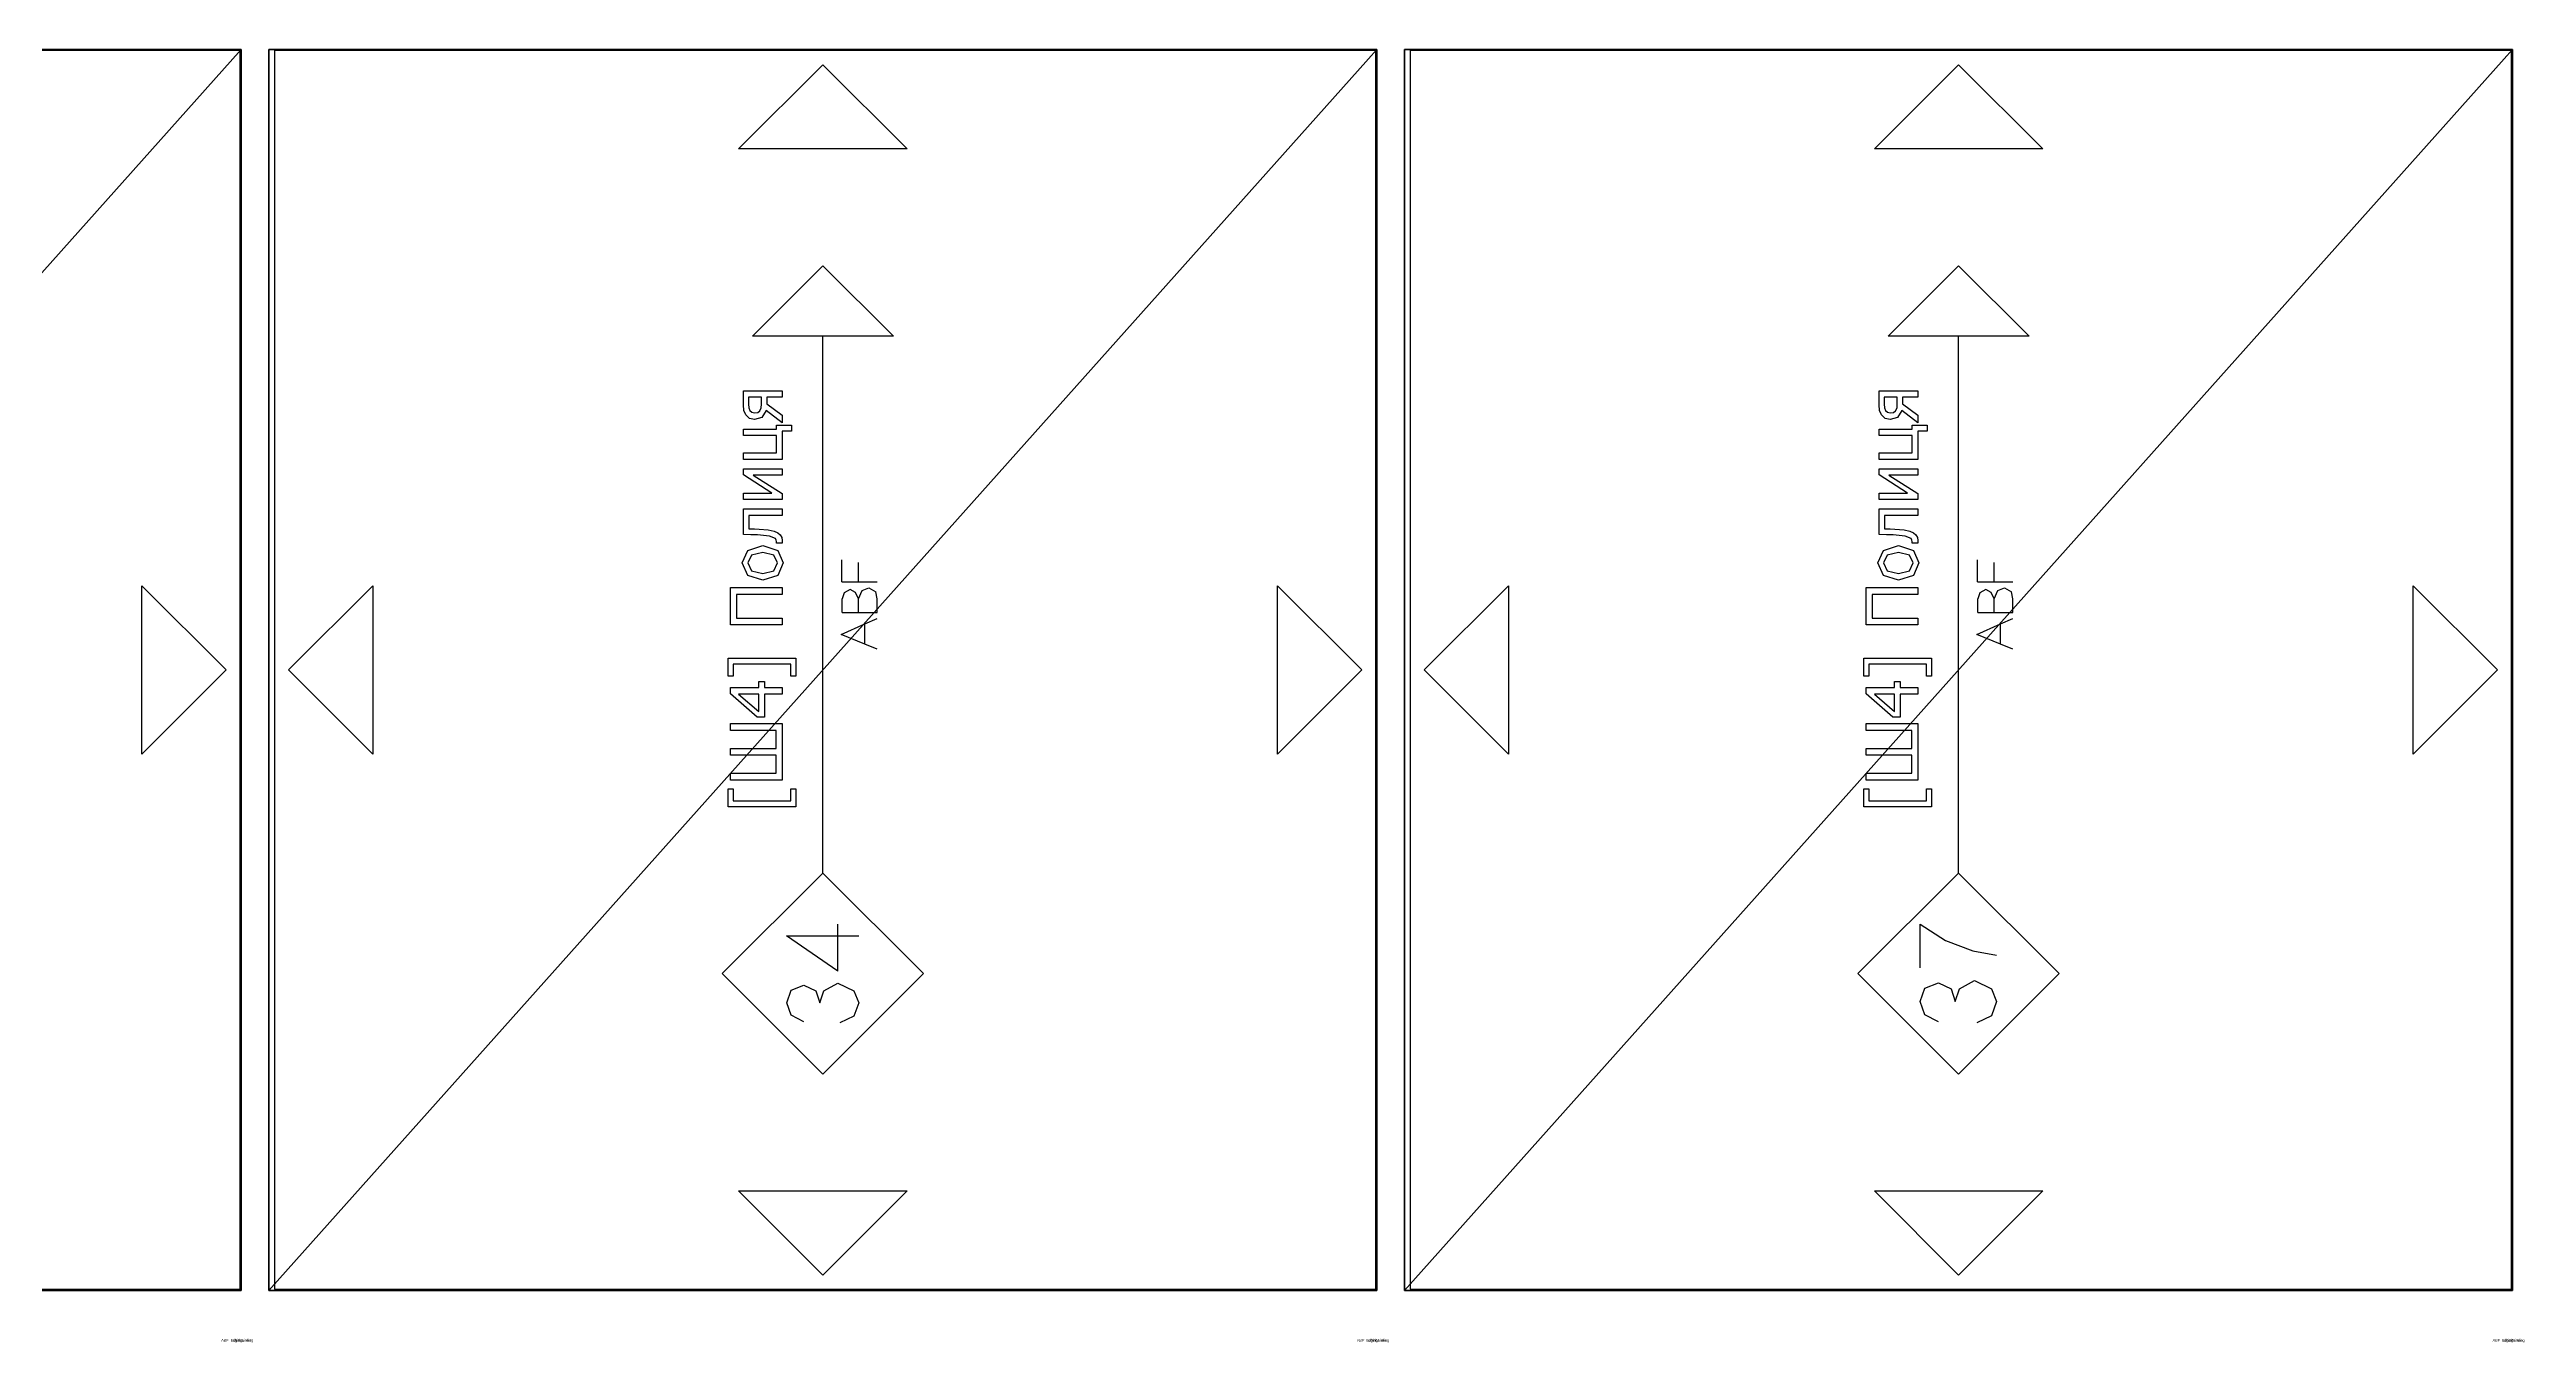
# Model space of a CAD drawing. Header units: millimetres. Extents: x -70178 to 17, y -3145 to 2055.
# Drawn here: x -13433 to -12539, y -19 to 448 of the extents above; entities that cross this region are included whole.
import ezdxf

# ---------------------------------------------------------------- set-up
doc = ezdxf.new("R2010")
doc.units = ezdxf.units.MM
doc.header["$LTSCALE"] = 25.4
doc.layers.get('0').update_dxf_attribs({"true_color": 0xffffff})
for name, color, linetype, true_color in [('ABF_cuttingLines', 34, 'Continuous', 0xaa4400), ('ABF_edgeBanding', 32, 'Continuous', 0xcc6600), ('ABF_Label', 253, 'Continuous', 0x9999cc)]:
    doc.layers.add(name, color=color, linetype=linetype, true_color=true_color)

# ---------------------------------------------------------------- blocks, each defined once
blk = doc.blocks.new('Group1237#1')
at = {"layer": 'ABF_Label', "color": 0}
for p, q in [((-34.56, 6.86), (-34.56, 23.92)), ((-34.56, 23.92), (-30.01, 23.92)), ((-30.01, 22.67), (-33.03, 22.67)), ((-33.03, 22.67), (-33.03, 8.11)), ((-30.01, 23.92), (-30.01, 22.67)), ((-27.83, 10.29), (-27.83, 23.33)), ((-27.83, 23.33), (-26.09, 23.33)), ((-26.09, 23.33), (-26.09, 11.8)), ((-21.55, 11.8), (-21.55, 23.33)), ((-21.55, 23.33), (-19.82, 23.33)), ((-19.82, 23.33), (-19.82, 11.8)), ((-15.28, 11.8), (-15.28, 23.33)), ((-15.28, 23.33), (-13.55, 23.33)), ((-13.55, 23.33), (-13.55, 10.29)), ((-11.88, 16.62), (-6.04, 23.33)), ((-6.11, 21.27), (-10.51, 16.18)), ((-6.11, 16.18), (-6.11, 21.27)), ((-6.04, 23.33), (-4.43, 23.33)), ((-4.43, 23.33), (-4.43, 16.18)), ((-1.58, 22.67), (-1.58, 23.92)), ((-1.58, 23.92), (2.98, 23.92)), ((1.45, 22.67), (-1.58, 22.67)), ((1.45, 8.11), (1.45, 22.67)), ((2.98, 23.92), (2.98, 6.86)), ((11.36, 10.29), (11.36, 23.33)), ((11.36, 23.33), (20.83, 23.33)), ((19.09, 21.79), (13.09, 21.79)), ((13.09, 21.79), (13.09, 10.29)), ((19.09, 10.29), (19.09, 21.79)), ((20.83, 23.33), (20.83, 10.29)), ((22.65, 15.18), (23.85, 18.99)), ((23.85, 18.99), (27.03, 20.35)), ((27.03, 18.93), (25.05, 18)), ((27.03, 20.35), (30.2, 18.99)), ((29, 18), (27.03, 18.93)), ((30.2, 18.99), (31.39, 15.18)), ((34.15, 18.2), (34.21, 20.07)), ((34.21, 20.07), (40.66, 20.07)), ((40.66, 20.07), (40.66, 10.29)), ((43.04, 10.29), (43.04, 20.07)), ((43.04, 20.07), (44.67, 20.07)), ((44.67, 20.07), (44.67, 12.89)), ((44.67, 12.89), (49.22, 20.07)), ((49.22, 20.07), (50.76, 20.07)), ((50.76, 20.07), (50.76, 10.29)), ((53.15, 10.29), (53.15, 20.07)), ((53.15, 20.07), (54.79, 20.07)), ((54.79, 20.07), (54.79, 11.71)), ((59.16, 11.71), (59.16, 20.07)), ((59.16, 20.07), (60.81, 20.07)), ((60.81, 20.07), (60.81, 11.71)), ((63.51, 18.56), (64.38, 19.49)), ((64.38, 19.49), (65.48, 19.93)), ((65.48, 19.93), (66.97, 20.07)), ((67.06, 18.76), (66.16, 18.7)), ((66.97, 20.07), (70.49, 20.07)), ((68.84, 18.76), (67.06, 18.76)), ((68.84, 15.47), (68.84, 18.76)), ((70.49, 20.07), (70.49, 10.29)), ((-11.88, 14.78), (-11.88, 16.62)), ((-6.11, 14.78), (-11.88, 14.78)), ((-10.51, 16.18), (-6.11, 16.18)), ((-6.11, 10.29), (-6.11, 14.78)), ((-4.43, 16.18), (-2.88, 16.18)), ((-2.88, 14.78), (-4.43, 14.78)), ((-4.43, 14.78), (-4.43, 10.29)), ((-2.88, 16.18), (-2.88, 14.78)), ((23.82, 11.41), (22.65, 15.18)), ((25.05, 18), (24.35, 15.18)), ((24.35, 15.18), (25.05, 12.39)), ((29.69, 15.18), (29, 18)), ((29, 12.37), (29.69, 15.18)), ((31.39, 15.18), (30.2, 11.36)), ((33.16, 12), (33.8, 13.5)), ((33.8, 13.5), (34.09, 16.5)), ((34.09, 16.5), (34.15, 18.2)), ((35.36, 13.78), (35.04, 12.29)), ((35.54, 16.08), (35.36, 13.78)), ((35.6, 17.29), (35.54, 16.08)), ((35.65, 18.69), (35.6, 17.29)), ((39.01, 18.69), (35.65, 18.69)), ((39.01, 10.29), (39.01, 18.69)), ((49.14, 17.59), (44.53, 10.29)), ((49.14, 10.29), (49.14, 17.59)), ((62.4, 10.29), (65.54, 14.32)), ((63.19, 17.29), (63.51, 18.56)), ((63.76, 15.39), (63.19, 17.29)), ((65.54, 14.32), (63.76, 15.39)), ((67.21, 14.17), (64.31, 10.29)), ((65.05, 17.94), (64.88, 17.24)), ((64.88, 17.24), (64.99, 16.45)), ((64.99, 16.45), (65.39, 15.9)), ((65.52, 18.46), (65.05, 17.94)), ((65.39, 15.9), (66.14, 15.55)), ((66.16, 18.7), (65.52, 18.46)), ((66.14, 15.55), (67.11, 15.47)), ((67.11, 15.47), (68.84, 15.47)), ((68.84, 14.17), (67.21, 14.17)), ((68.84, 10.29), (68.84, 14.17)), ((-88.84, 5.2), (-87.01, 8.68)), ((-87.01, 8.68), (-83.63, 9.86)), ((-83.63, 9.86), (-80.18, 8.68)), ((-80.18, 8.68), (-78.77, 5.2)), ((-73.17, 8.26), (-74.59, 4.37)), ((-69.43, 9.66), (-73.17, 8.26)), ((-65.84, 8.34), (-69.43, 9.66)), ((-64.21, 5.09), (-65.84, 8.34)), ((-30.01, 6.86), (-34.56, 6.86)), ((-33.03, 8.11), (-30.01, 8.11)), ((-30.01, 8.11), (-30.01, 6.86)), ((-13.55, 10.29), (-27.83, 10.29)), ((-26.09, 11.8), (-21.55, 11.8)), ((-19.82, 11.8), (-15.28, 11.8)), ((-4.43, 10.29), (-6.11, 10.29)), ((-1.58, 6.86), (-1.58, 8.11)), ((-1.58, 8.11), (1.45, 8.11)), ((2.98, 6.86), (-1.58, 6.86)), ((13.09, 10.29), (11.36, 10.29)), ((20.83, 10.29), (19.09, 10.29)), ((27.03, 10.02), (23.82, 11.41)), ((25.05, 12.39), (27.03, 11.44)), ((27.03, 11.44), (29, 12.37)), ((30.2, 11.36), (27.03, 10.02)), ((32.02, 10.29), (32.02, 11.73)), ((32.02, 11.73), (32.11, 11.73)), ((32.33, 10.28), (32.02, 10.29)), ((32.11, 11.73), (32.24, 11.72)), ((32.24, 11.72), (32.39, 11.71)), ((32.69, 10.27), (32.33, 10.28)), ((32.39, 11.71), (32.8, 11.77)), ((33.46, 10.41), (32.69, 10.27)), ((32.8, 11.77), (33.16, 12)), ((34.1, 10.8), (33.46, 10.41)), ((34.62, 11.39), (34.1, 10.8)), ((35.04, 12.29), (34.62, 11.39)), ((40.66, 10.29), (39.01, 10.29)), ((44.53, 10.29), (43.04, 10.29)), ((50.76, 10.29), (49.14, 10.29)), ((60.25, 10.29), (53.15, 10.29)), ((54.79, 11.71), (59.16, 11.71)), ((60.25, 7.94), (60.25, 10.29)), ((61.78, 7.94), (60.25, 7.94)), ((60.81, 11.71), (61.78, 11.71)), ((61.78, 11.71), (61.78, 7.94)), ((64.31, 10.29), (62.4, 10.29)), ((70.49, 10.29), (68.84, 10.29)), ((-80.35, 1.96), (-83.63, 0.89)), ((-83.63, 0.89), (-80.35, -0.25)), ((-78.77, 5.2), (-80.35, 1.96)), ((-65.46, 1.2), (-73.41, -6.43)), ((-65.46, 1.2), (-64.21, 5.09)), ((-51.26, 0), (84.28, 0)), ((-87.28, -8.47), (-89.1, -4.65)), ((-80.35, -0.25), (-78.21, -4.05)), ((-78.21, -4.05), (-80.35, -8.47)), ((6.49, -10.57), (8.95, -4.58)), ((8.95, -4.58), (11.61, -10.57)), ((14.53, -4.88), (17.96, -4.88)), ((14.53, -4.88), (14.53, -8.98)), ((19.51, -5.38), (17.96, -4.88)), ((20.29, -6.84), (19.51, -5.38)), ((22.27, -4.79), (22.27, -8.97)), ((22.27, -4.79), (27.81, -4.79)), ((-83.63, -9.76), (-87.28, -8.47)), ((-80.35, -8.47), (-83.63, -9.76)), ((-73.41, -6.43), (-74.96, -9.76)), ((-74.96, -9.76), (-64.54, -9.76)), ((5.21, -13.72), (6.49, -10.57)), ((6.49, -10.57), (11.61, -10.57)), ((11.61, -10.57), (13.01, -13.72)), ((14.53, -8.98), (14.53, -13.72)), ((14.53, -8.98), (17.96, -8.98)), ((17.96, -8.98), (19.55, -8.25)), ((17.96, -8.98), (20.04, -9.9)), ((19.55, -8.25), (20.29, -6.84)), ((20.74, -11.59), (19.76, -13.36)), ((20.04, -9.9), (20.74, -11.59)), ((22.27, -8.97), (27.09, -8.97)), ((22.27, -8.97), (22.27, -13.72)), ((14.53, -13.72), (17.96, -13.72)), ((17.96, -13.72), (19.76, -13.36))]:
    blk.add_line(p, q, dxfattribs=at)
for points in [[(-51.26, 0, 0), (-76.66, -25.4, 0), (-102.06, 0, 0), (-76.66, 25.4, 0), (-51.26, 0, 0)], [(84.28, 17.78, 0), (102.06, 0, 0), (84.28, -17.78, 0), (84.28, 17.78, 0)]]:
    blk.add_polyline3d(points, close=True, dxfattribs=at)
blk = doc.blocks.new('Group1471#1')
at = {"layer": 'ABF_cuttingLines', "color": 0}
blk.add_polyline3d([(417.6, 18.9, 0), (417.6, 466.1, 0), (20, 466.1, 0), (20, 18.9, 0), (417.6, 18.9, 0)], close=True, dxfattribs=at)
blk = doc.blocks.new('Group1472#1')
at = {"layer": 'ABF_edgeBanding', "color": 0}
for points in [[(218, 461.03, 0), (248.42, 430.61, 0), (187.58, 430.61, 0), (218, 461.03, 0)], [(25.07, 242.5, 0), (55.49, 272.92, 0), (55.49, 212.08, 0), (25.07, 242.5, 0)], [(412.53, 242.5, 0), (382.11, 212.08, 0), (382.11, 272.92, 0), (412.53, 242.5, 0)], [(218, 23.97, 0), (187.58, 54.39, 0), (248.42, 54.39, 0), (218, 23.97, 0)]]:
    blk.add_polyline3d(points, close=True, dxfattribs=at)
blk = doc.blocks.new('______#46')
at = {"layer": 'ABF_cuttingLines', "color": 0}
ref = blk.add_blockref('Group1471#1', (0, 0, 18), dxfattribs=at)
ref.add_attrib('Skp_GroupInstanceName', '_ABF_cuttingLines', (0, 0), dxfattribs={"layer": '0', "height": 1})
at = {"layer": 'ABF_edgeBanding', "color": 0}
ref = blk.add_blockref('Group1472#1', (0, 0, 18), dxfattribs=at)
ref.add_attrib('Skp_GroupInstanceName', '_ABF_edgeBanding', (0, 0), dxfattribs={"layer": '0', "height": 1})
at = {"layer": 'ABF_Label', "color": 0}
ref = blk.add_blockref('Group1237#1', (218, 242.5, 18), dxfattribs=dict(at, xscale=1.430125468792865, yscale=1.430125468792865, rotation=90))
ref.add_attrib('Skp_GroupInstanceName', '_ABF_Label', (0, 0), dxfattribs={"layer": '0', "height": 1})
blk = doc.blocks.new('Group1314#1')
at = {"layer": 'ABF_Label', "color": 0}
for p, q in [((-34.56, 6.86), (-34.56, 23.92)), ((-34.56, 23.92), (-30.01, 23.92)), ((-30.01, 22.67), (-33.03, 22.67)), ((-33.03, 22.67), (-33.03, 8.11)), ((-30.01, 23.92), (-30.01, 22.67)), ((-27.83, 10.29), (-27.83, 23.33)), ((-27.83, 23.33), (-26.09, 23.33)), ((-26.09, 23.33), (-26.09, 11.8)), ((-21.55, 11.8), (-21.55, 23.33)), ((-21.55, 23.33), (-19.82, 23.33)), ((-19.82, 23.33), (-19.82, 11.8)), ((-15.28, 11.8), (-15.28, 23.33)), ((-15.28, 23.33), (-13.55, 23.33)), ((-13.55, 23.33), (-13.55, 10.29)), ((-11.88, 16.62), (-6.04, 23.33)), ((-6.11, 21.27), (-10.51, 16.18)), ((-6.11, 16.18), (-6.11, 21.27)), ((-6.04, 23.33), (-4.43, 23.33)), ((-4.43, 23.33), (-4.43, 16.18)), ((-1.58, 22.67), (-1.58, 23.92)), ((-1.58, 23.92), (2.98, 23.92)), ((1.45, 22.67), (-1.58, 22.67)), ((1.45, 8.11), (1.45, 22.67)), ((2.98, 23.92), (2.98, 6.86)), ((11.36, 10.29), (11.36, 23.33)), ((11.36, 23.33), (20.83, 23.33)), ((19.09, 21.79), (13.09, 21.79)), ((13.09, 21.79), (13.09, 10.29)), ((19.09, 10.29), (19.09, 21.79)), ((20.83, 23.33), (20.83, 10.29)), ((22.65, 15.18), (23.85, 18.99)), ((23.85, 18.99), (27.03, 20.35)), ((27.03, 18.93), (25.05, 18)), ((27.03, 20.35), (30.2, 18.99)), ((29, 18), (27.03, 18.93)), ((30.2, 18.99), (31.39, 15.18)), ((34.15, 18.2), (34.21, 20.07)), ((34.21, 20.07), (40.66, 20.07)), ((40.66, 20.07), (40.66, 10.29)), ((43.04, 10.29), (43.04, 20.07)), ((43.04, 20.07), (44.67, 20.07)), ((44.67, 20.07), (44.67, 12.89)), ((44.67, 12.89), (49.22, 20.07)), ((49.22, 20.07), (50.76, 20.07)), ((50.76, 20.07), (50.76, 10.29)), ((53.15, 10.29), (53.15, 20.07)), ((53.15, 20.07), (54.79, 20.07)), ((54.79, 20.07), (54.79, 11.71)), ((59.16, 11.71), (59.16, 20.07)), ((59.16, 20.07), (60.81, 20.07)), ((60.81, 20.07), (60.81, 11.71)), ((63.51, 18.56), (64.38, 19.49)), ((64.38, 19.49), (65.48, 19.93)), ((65.48, 19.93), (66.97, 20.07)), ((67.06, 18.76), (66.16, 18.7)), ((66.97, 20.07), (70.49, 20.07)), ((68.84, 18.76), (67.06, 18.76)), ((68.84, 15.47), (68.84, 18.76)), ((70.49, 20.07), (70.49, 10.29)), ((-11.88, 14.78), (-11.88, 16.62)), ((-6.11, 14.78), (-11.88, 14.78)), ((-10.51, 16.18), (-6.11, 16.18)), ((-6.11, 10.29), (-6.11, 14.78)), ((-4.43, 16.18), (-2.88, 16.18)), ((-2.88, 14.78), (-4.43, 14.78)), ((-4.43, 14.78), (-4.43, 10.29)), ((-2.88, 16.18), (-2.88, 14.78)), ((23.82, 11.41), (22.65, 15.18)), ((25.05, 18), (24.35, 15.18)), ((24.35, 15.18), (25.05, 12.39)), ((29.69, 15.18), (29, 18)), ((29, 12.37), (29.69, 15.18)), ((31.39, 15.18), (30.2, 11.36)), ((33.16, 12), (33.8, 13.5)), ((33.8, 13.5), (34.09, 16.5)), ((34.09, 16.5), (34.15, 18.2)), ((35.36, 13.78), (35.04, 12.29)), ((35.54, 16.08), (35.36, 13.78)), ((35.6, 17.29), (35.54, 16.08)), ((35.65, 18.69), (35.6, 17.29)), ((39.01, 18.69), (35.65, 18.69)), ((39.01, 10.29), (39.01, 18.69)), ((49.14, 17.59), (44.53, 10.29)), ((49.14, 10.29), (49.14, 17.59)), ((62.4, 10.29), (65.54, 14.32)), ((63.19, 17.29), (63.51, 18.56)), ((63.76, 15.39), (63.19, 17.29)), ((65.54, 14.32), (63.76, 15.39)), ((67.21, 14.17), (64.31, 10.29)), ((65.05, 17.94), (64.88, 17.24)), ((64.88, 17.24), (64.99, 16.45)), ((64.99, 16.45), (65.39, 15.9)), ((65.52, 18.46), (65.05, 17.94)), ((65.39, 15.9), (66.14, 15.55)), ((66.16, 18.7), (65.52, 18.46)), ((66.14, 15.55), (67.11, 15.47)), ((67.11, 15.47), (68.84, 15.47)), ((68.84, 14.17), (67.21, 14.17)), ((68.84, 10.29), (68.84, 14.17)), ((-88.84, 5.1), (-87.06, 8.51)), ((-87.06, 8.51), (-83.73, 9.67)), ((-83.73, 9.67), (-80.35, 8.51)), ((-80.35, 8.51), (-78.97, 5.1)), ((-75.23, 9.73), (-64.21, 9.73)), ((-64.21, 9.73), (-68.28, 3.34)), ((-30.01, 6.86), (-34.56, 6.86)), ((-33.03, 8.11), (-30.01, 8.11)), ((-30.01, 8.11), (-30.01, 6.86)), ((-13.55, 10.29), (-27.83, 10.29)), ((-26.09, 11.8), (-21.55, 11.8)), ((-19.82, 11.8), (-15.28, 11.8)), ((-4.43, 10.29), (-6.11, 10.29)), ((-1.58, 6.86), (-1.58, 8.11)), ((-1.58, 8.11), (1.45, 8.11)), ((2.98, 6.86), (-1.58, 6.86)), ((13.09, 10.29), (11.36, 10.29)), ((20.83, 10.29), (19.09, 10.29)), ((27.03, 10.02), (23.82, 11.41)), ((25.05, 12.39), (27.03, 11.44)), ((27.03, 11.44), (29, 12.37)), ((30.2, 11.36), (27.03, 10.02)), ((32.02, 10.29), (32.02, 11.73)), ((32.02, 11.73), (32.11, 11.73)), ((32.33, 10.28), (32.02, 10.29)), ((32.11, 11.73), (32.24, 11.72)), ((32.24, 11.72), (32.39, 11.71)), ((32.69, 10.27), (32.33, 10.28)), ((32.39, 11.71), (32.8, 11.77)), ((33.46, 10.41), (32.69, 10.27)), ((32.8, 11.77), (33.16, 12)), ((34.1, 10.8), (33.46, 10.41)), ((34.62, 11.39), (34.1, 10.8)), ((35.04, 12.29), (34.62, 11.39)), ((40.66, 10.29), (39.01, 10.29)), ((44.53, 10.29), (43.04, 10.29)), ((50.76, 10.29), (49.14, 10.29)), ((60.25, 10.29), (53.15, 10.29)), ((54.79, 11.71), (59.16, 11.71)), ((60.25, 7.94), (60.25, 10.29)), ((61.78, 7.94), (60.25, 7.94)), ((60.81, 11.71), (61.78, 11.71)), ((61.78, 11.71), (61.78, 7.94)), ((64.31, 10.29), (62.4, 10.29)), ((70.49, 10.29), (68.84, 10.29)), ((-80.52, 1.92), (-83.73, 0.87)), ((-83.73, 0.87), (-80.52, -0.25)), ((-78.97, 5.1), (-80.52, 1.92)), ((-68.28, 3.34), (-70.94, -3.63)), ((-51.26, 0), (84.28, 0)), ((-87.31, -8.31), (-89.1, -4.56)), ((-80.52, -0.25), (-78.42, -3.97)), ((-78.42, -3.97), (-80.52, -8.31)), ((-70.94, -3.63), (-72.01, -9.57)), ((6.49, -10.57), (8.95, -4.58)), ((8.95, -4.58), (11.61, -10.57)), ((14.53, -4.88), (17.96, -4.88)), ((14.53, -4.88), (14.53, -8.98)), ((19.51, -5.38), (17.96, -4.88)), ((20.29, -6.84), (19.51, -5.38)), ((22.27, -4.79), (22.27, -8.97)), ((22.27, -4.79), (27.81, -4.79)), ((-83.73, -9.57), (-87.31, -8.31)), ((-80.52, -8.31), (-83.73, -9.57)), ((5.21, -13.72), (6.49, -10.57)), ((6.49, -10.57), (11.61, -10.57)), ((11.61, -10.57), (13.01, -13.72)), ((14.53, -8.98), (14.53, -13.72)), ((14.53, -8.98), (17.96, -8.98)), ((17.96, -8.98), (19.55, -8.25)), ((17.96, -8.98), (20.04, -9.9)), ((19.55, -8.25), (20.29, -6.84)), ((20.74, -11.59), (19.76, -13.36)), ((20.04, -9.9), (20.74, -11.59)), ((22.27, -8.97), (27.09, -8.97)), ((22.27, -8.97), (22.27, -13.72)), ((14.53, -13.72), (17.96, -13.72)), ((17.96, -13.72), (19.76, -13.36))]:
    blk.add_line(p, q, dxfattribs=at)
for points in [[(-51.26, 0, 0), (-76.66, -25.4, 0), (-102.06, 0, 0), (-76.66, 25.4, 0), (-51.26, 0, 0)], [(84.28, 17.78, 0), (102.06, 0, 0), (84.28, -17.78, 0), (84.28, 17.78, 0)]]:
    blk.add_polyline3d(points, close=True, dxfattribs=at)
blk = doc.blocks.new('Group1473#1')
at = {"layer": 'ABF_cuttingLines', "color": 0}
blk.add_polyline3d([(417.6, 18.9, 0), (417.6, 466.1, 0), (20, 466.1, 0), (20, 18.9, 0), (417.6, 18.9, 0)], close=True, dxfattribs=at)
blk = doc.blocks.new('Group1474#1')
at = {"layer": 'ABF_edgeBanding', "color": 0}
for points in [[(218, 461.03, 0), (248.42, 430.61, 0), (187.58, 430.61, 0), (218, 461.03, 0)], [(25.07, 242.5, 0), (55.49, 272.92, 0), (55.49, 212.08, 0), (25.07, 242.5, 0)], [(412.53, 242.5, 0), (382.11, 212.08, 0), (382.11, 272.92, 0), (412.53, 242.5, 0)], [(218, 23.97, 0), (187.58, 54.39, 0), (248.42, 54.39, 0), (218, 23.97, 0)]]:
    blk.add_polyline3d(points, close=True, dxfattribs=at)
blk = doc.blocks.new('______#47')
at = {"color": 0}
for p, q in [((418, 466.5), (18, 466.5)), ((18, 466.5), (18, 18.5)), ((18, 466.5), (18, 466.5, 18)), ((418, 466.5, 18), (18, 466.5, 18)), ((418, 466.5), (18, 466.5)), ((418, 466.5, 18), (18, 466.5, 18)), ((18, 466.5, 18), (18, 18.5, 18)), ((18, 466.5, 18), (18, 18.5, 18)), ((18, 466.5), (18, 466.5, 18)), ((18, 466.5), (18, 18.5)), ((418, 18.5), (418, 466.5)), ((418, 466.5), (418, 466.5, 18)), ((418, 18.5, 18), (418, 466.5, 18)), ((418, 18.5), (418, 466.5)), ((418, 466.5), (418, 466.5, 18)), ((418, 18.5, 18), (418, 466.5, 18)), ((18, 18.5), (418, 18.5)), ((18, 18.5, 18), (418, 18.5, 18)), ((18, 18.5), (18, 18.5, 18)), ((18, 18.5, 18), (418, 18.5, 18)), ((18, 18.5), (18, 18.5, 18)), ((18, 18.5), (418, 18.5)), ((418, 18.5), (418, 18.5, 18)), ((418, 18.5), (418, 18.5, 18))]:
    blk.add_line(p, q, dxfattribs=at)
at = {"layer": 'ABF_cuttingLines', "color": 0}
ref = blk.add_blockref('Group1473#1', (0, 0, 18), dxfattribs=at)
ref.add_attrib('Skp_GroupInstanceName', '_ABF_cuttingLines', (0, 0), dxfattribs={"layer": '0', "height": 1})
at = {"layer": 'ABF_edgeBanding', "color": 0}
ref = blk.add_blockref('Group1474#1', (0, 0, 18), dxfattribs=at)
ref.add_attrib('Skp_GroupInstanceName', '_ABF_edgeBanding', (0, 0), dxfattribs={"layer": '0', "height": 1})
at = {"layer": 'ABF_Label', "color": 0}
ref = blk.add_blockref('Group1314#1', (218, 242.5, 18), dxfattribs=dict(at, xscale=1.430125468792865, yscale=1.430125468792865, rotation=90))
ref.add_attrib('Skp_GroupInstanceName', '_ABF_Label', (0, 0), dxfattribs={"layer": '0', "height": 1})
at = {"color": 0}
mesh = blk.add_polyface(dxfattribs=at)
corners = [(418, 466.5), (18, 18.5), (18, 466.5), (418, 18.5)]
mesh.append_faces([[corners[k] for k in face] for face in [(0, 1, 2), (1, 0, 3)]], dxfattribs={"vtx0": -1, "color": 0})
mesh = blk.add_polyface(dxfattribs=at)
corners = [(18, 466.5, 18), (418, 466.5), (18, 466.5), (418, 466.5, 18)]
mesh.append_faces([[corners[k] for k in face] for face in [(0, 1, 2), (1, 0, 3)]], dxfattribs={"vtx0": -1, "color": 0})
at = {"color": 7, "true_color": 0xffffff}
mesh = blk.add_polyface(dxfattribs=at)
corners = [(18, 18.5, 18), (418, 466.5, 18), (18, 466.5, 18), (418, 18.5, 18)]
mesh.append_faces([[corners[k] for k in face] for face in [(0, 1, 2), (1, 0, 3)]], dxfattribs={"vtx0": -1, "color": 7})
at = {"color": 0}
mesh = blk.add_polyface(dxfattribs=at)
corners = [(18, 466.5, 18), (18, 18.5), (18, 18.5, 18), (18, 466.5)]
mesh.append_faces([[corners[k] for k in face] for face in [(0, 1, 2), (1, 0, 3)]], dxfattribs={"vtx0": -1, "color": 0})
mesh = blk.add_polyface(dxfattribs=at)
corners = [(418, 466.5), (418, 18.5, 18), (418, 18.5), (418, 466.5, 18)]
mesh.append_faces([[corners[k] for k in face] for face in [(0, 1, 2), (1, 0, 3)]], dxfattribs={"vtx0": -1, "color": 0})
mesh = blk.add_polyface(dxfattribs=at)
corners = [(418, 18.5, 18), (18, 18.5), (418, 18.5), (18, 18.5, 18)]
mesh.append_faces([[corners[k] for k in face] for face in [(0, 1, 2), (1, 0, 3)]], dxfattribs={"vtx0": -1, "color": 0})
blk = doc.blocks.new('Group1266#1')
at = {"layer": 'ABF_Label', "color": 0}
for p, q in [((-34.56, 6.86), (-34.56, 23.92)), ((-34.56, 23.92), (-30.01, 23.92)), ((-30.01, 22.67), (-33.03, 22.67)), ((-33.03, 22.67), (-33.03, 8.11)), ((-30.01, 23.92), (-30.01, 22.67)), ((-27.83, 10.29), (-27.83, 23.33)), ((-27.83, 23.33), (-26.09, 23.33)), ((-26.09, 23.33), (-26.09, 11.8)), ((-21.55, 11.8), (-21.55, 23.33)), ((-21.55, 23.33), (-19.82, 23.33)), ((-19.82, 23.33), (-19.82, 11.8)), ((-15.28, 11.8), (-15.28, 23.33)), ((-15.28, 23.33), (-13.55, 23.33)), ((-13.55, 23.33), (-13.55, 10.29)), ((-11.88, 16.62), (-6.04, 23.33)), ((-6.11, 21.27), (-10.51, 16.18)), ((-6.11, 16.18), (-6.11, 21.27)), ((-6.04, 23.33), (-4.43, 23.33)), ((-4.43, 23.33), (-4.43, 16.18)), ((-1.58, 22.67), (-1.58, 23.92)), ((-1.58, 23.92), (2.98, 23.92)), ((1.45, 22.67), (-1.58, 22.67)), ((1.45, 8.11), (1.45, 22.67)), ((2.98, 23.92), (2.98, 6.86)), ((11.36, 10.29), (11.36, 23.33)), ((11.36, 23.33), (20.83, 23.33)), ((19.09, 21.79), (13.09, 21.79)), ((13.09, 21.79), (13.09, 10.29)), ((19.09, 10.29), (19.09, 21.79)), ((20.83, 23.33), (20.83, 10.29)), ((22.65, 15.18), (23.85, 18.99)), ((23.85, 18.99), (27.03, 20.35)), ((27.03, 18.93), (25.05, 18)), ((27.03, 20.35), (30.2, 18.99)), ((29, 18), (27.03, 18.93)), ((30.2, 18.99), (31.39, 15.18)), ((34.15, 18.2), (34.21, 20.07)), ((34.21, 20.07), (40.66, 20.07)), ((40.66, 20.07), (40.66, 10.29)), ((43.04, 10.29), (43.04, 20.07)), ((43.04, 20.07), (44.67, 20.07)), ((44.67, 20.07), (44.67, 12.89)), ((44.67, 12.89), (49.22, 20.07)), ((49.22, 20.07), (50.76, 20.07)), ((50.76, 20.07), (50.76, 10.29)), ((53.15, 10.29), (53.15, 20.07)), ((53.15, 20.07), (54.79, 20.07)), ((54.79, 20.07), (54.79, 11.71)), ((59.16, 11.71), (59.16, 20.07)), ((59.16, 20.07), (60.81, 20.07)), ((60.81, 20.07), (60.81, 11.71)), ((63.51, 18.56), (64.38, 19.49)), ((64.38, 19.49), (65.48, 19.93)), ((65.48, 19.93), (66.97, 20.07)), ((67.06, 18.76), (66.16, 18.7)), ((66.97, 20.07), (70.49, 20.07)), ((68.84, 18.76), (67.06, 18.76)), ((68.84, 15.47), (68.84, 18.76)), ((70.49, 20.07), (70.49, 10.29)), ((-11.88, 14.78), (-11.88, 16.62)), ((-6.11, 14.78), (-11.88, 14.78)), ((-10.51, 16.18), (-6.11, 16.18)), ((-6.11, 10.29), (-6.11, 14.78)), ((-4.43, 16.18), (-2.88, 16.18)), ((-2.88, 14.78), (-4.43, 14.78)), ((-4.43, 14.78), (-4.43, 10.29)), ((-2.88, 16.18), (-2.88, 14.78)), ((23.82, 11.41), (22.65, 15.18)), ((25.05, 18), (24.35, 15.18)), ((24.35, 15.18), (25.05, 12.39)), ((29.69, 15.18), (29, 18)), ((29, 12.37), (29.69, 15.18)), ((31.39, 15.18), (30.2, 11.36)), ((33.16, 12), (33.8, 13.5)), ((33.8, 13.5), (34.09, 16.5)), ((34.09, 16.5), (34.15, 18.2)), ((35.36, 13.78), (35.04, 12.29)), ((35.54, 16.08), (35.36, 13.78)), ((35.6, 17.29), (35.54, 16.08)), ((35.65, 18.69), (35.6, 17.29)), ((39.01, 18.69), (35.65, 18.69)), ((39.01, 10.29), (39.01, 18.69)), ((49.14, 17.59), (44.53, 10.29)), ((49.14, 10.29), (49.14, 17.59)), ((62.4, 10.29), (65.54, 14.32)), ((63.19, 17.29), (63.51, 18.56)), ((63.76, 15.39), (63.19, 17.29)), ((65.54, 14.32), (63.76, 15.39)), ((67.21, 14.17), (64.31, 10.29)), ((65.05, 17.94), (64.88, 17.24)), ((64.88, 17.24), (64.99, 16.45)), ((64.99, 16.45), (65.39, 15.9)), ((65.52, 18.46), (65.05, 17.94)), ((65.39, 15.9), (66.14, 15.55)), ((66.16, 18.7), (65.52, 18.46)), ((66.14, 15.55), (67.11, 15.47)), ((67.11, 15.47), (68.84, 15.47)), ((68.84, 14.17), (67.21, 14.17)), ((68.84, 10.29), (68.84, 14.17)), ((-88.86, 4.81), (-87.17, 8.03)), ((-87.17, 8.03), (-84.04, 9.12)), ((-84.04, 9.12), (-80.85, 8.03)), ((-80.85, 8.03), (-79.54, 4.81)), ((-76.03, -3.76), (-67.14, 9.18)), ((-67.14, 9.18), (-67.14, -3.76)), ((-30.01, 6.86), (-34.56, 6.86)), ((-33.03, 8.11), (-30.01, 8.11)), ((-30.01, 8.11), (-30.01, 6.86)), ((-13.55, 10.29), (-27.83, 10.29)), ((-26.09, 11.8), (-21.55, 11.8)), ((-19.82, 11.8), (-15.28, 11.8)), ((-4.43, 10.29), (-6.11, 10.29)), ((-1.58, 6.86), (-1.58, 8.11)), ((-1.58, 8.11), (1.45, 8.11)), ((2.98, 6.86), (-1.58, 6.86)), ((13.09, 10.29), (11.36, 10.29)), ((20.83, 10.29), (19.09, 10.29)), ((27.03, 10.02), (23.82, 11.41)), ((25.05, 12.39), (27.03, 11.44)), ((27.03, 11.44), (29, 12.37)), ((30.2, 11.36), (27.03, 10.02)), ((32.02, 10.29), (32.02, 11.73)), ((32.02, 11.73), (32.11, 11.73)), ((32.33, 10.28), (32.02, 10.29)), ((32.11, 11.73), (32.24, 11.72)), ((32.24, 11.72), (32.39, 11.71)), ((32.69, 10.27), (32.33, 10.28)), ((32.39, 11.71), (32.8, 11.77)), ((33.46, 10.41), (32.69, 10.27)), ((32.8, 11.77), (33.16, 12)), ((34.1, 10.8), (33.46, 10.41)), ((34.62, 11.39), (34.1, 10.8)), ((35.04, 12.29), (34.62, 11.39)), ((40.66, 10.29), (39.01, 10.29)), ((44.53, 10.29), (43.04, 10.29)), ((50.76, 10.29), (49.14, 10.29)), ((60.25, 10.29), (53.15, 10.29)), ((54.79, 11.71), (59.16, 11.71)), ((60.25, 7.94), (60.25, 10.29)), ((61.78, 7.94), (60.25, 7.94)), ((60.81, 11.71), (61.78, 11.71)), ((61.78, 11.71), (61.78, 7.94)), ((64.31, 10.29), (62.4, 10.29)), ((70.49, 10.29), (68.84, 10.29)), ((-81.01, 1.81), (-84.04, 0.82)), ((-84.04, 0.82), (-81.01, -0.23)), ((-79.54, 4.81), (-81.01, 1.81)), ((-51.26, 0), (84.28, 0)), ((-87.42, -7.83), (-89.1, -4.3)), ((-81.01, -0.23), (-79.03, -3.74)), ((-79.03, -3.74), (-81.01, -7.83)), ((-76.03, -3.76), (-67.14, -3.76)), ((-67.14, -3.76), (-64.21, -3.76)), ((-67.14, -3.76), (-67.14, -9.03)), ((6.49, -10.57), (8.95, -4.58)), ((8.95, -4.58), (11.61, -10.57)), ((14.53, -4.88), (17.96, -4.88)), ((14.53, -4.88), (14.53, -8.98)), ((19.51, -5.38), (17.96, -4.88)), ((20.29, -6.84), (19.51, -5.38)), ((22.27, -4.79), (22.27, -8.97)), ((22.27, -4.79), (27.81, -4.79)), ((-84.04, -9.03), (-87.42, -7.83)), ((-81.01, -7.83), (-84.04, -9.03)), ((5.21, -13.72), (6.49, -10.57)), ((6.49, -10.57), (11.61, -10.57)), ((11.61, -10.57), (13.01, -13.72)), ((14.53, -8.98), (14.53, -13.72)), ((14.53, -8.98), (17.96, -8.98)), ((17.96, -8.98), (19.55, -8.25)), ((17.96, -8.98), (20.04, -9.9)), ((19.55, -8.25), (20.29, -6.84)), ((20.74, -11.59), (19.76, -13.36)), ((20.04, -9.9), (20.74, -11.59)), ((22.27, -8.97), (27.09, -8.97)), ((22.27, -8.97), (22.27, -13.72)), ((14.53, -13.72), (17.96, -13.72)), ((17.96, -13.72), (19.76, -13.36))]:
    blk.add_line(p, q, dxfattribs=at)
for points in [[(-51.26, 0, 0), (-76.66, -25.4, 0), (-102.06, 0, 0), (-76.66, 25.4, 0), (-51.26, 0, 0)], [(84.28, 17.78, 0), (102.06, 0, 0), (84.28, -17.78, 0), (84.28, 17.78, 0)]]:
    blk.add_polyline3d(points, close=True, dxfattribs=at)
blk = doc.blocks.new('Group1475#1')
at = {"layer": 'ABF_cuttingLines', "color": 0}
blk.add_polyline3d([(417.6, 18.9, 0), (417.6, 466.1, 0), (20, 466.1, 0), (20, 18.9, 0), (417.6, 18.9, 0)], close=True, dxfattribs=at)
blk = doc.blocks.new('Group1476#1')
at = {"layer": 'ABF_edgeBanding', "color": 0}
for points in [[(218, 461.03, 0), (248.42, 430.61, 0), (187.58, 430.61, 0), (218, 461.03, 0)], [(25.07, 242.5, 0), (55.49, 272.92, 0), (55.49, 212.08, 0), (25.07, 242.5, 0)], [(412.53, 242.5, 0), (382.11, 212.08, 0), (382.11, 272.92, 0), (412.53, 242.5, 0)], [(218, 23.97, 0), (187.58, 54.39, 0), (248.42, 54.39, 0), (218, 23.97, 0)]]:
    blk.add_polyline3d(points, close=True, dxfattribs=at)
blk = doc.blocks.new('______#48')
at = {"color": 0}
for p, q in [((418, 466.5), (18, 466.5)), ((18, 466.5), (18, 18.5)), ((18, 466.5), (18, 466.5, 18)), ((418, 466.5, 18), (18, 466.5, 18)), ((418, 466.5), (18, 466.5)), ((418, 466.5, 18), (18, 466.5, 18)), ((18, 466.5, 18), (18, 18.5, 18)), ((18, 466.5, 18), (18, 18.5, 18)), ((18, 466.5), (18, 466.5, 18)), ((18, 466.5), (18, 18.5)), ((418, 18.5), (418, 466.5)), ((418, 466.5), (418, 466.5, 18)), ((418, 18.5, 18), (418, 466.5, 18)), ((418, 18.5), (418, 466.5)), ((418, 466.5), (418, 466.5, 18)), ((418, 18.5, 18), (418, 466.5, 18)), ((18, 18.5), (418, 18.5)), ((18, 18.5, 18), (418, 18.5, 18)), ((18, 18.5), (18, 18.5, 18)), ((18, 18.5, 18), (418, 18.5, 18)), ((18, 18.5), (18, 18.5, 18)), ((18, 18.5), (418, 18.5)), ((418, 18.5), (418, 18.5, 18)), ((418, 18.5), (418, 18.5, 18))]:
    blk.add_line(p, q, dxfattribs=at)
at = {"layer": 'ABF_cuttingLines', "color": 0}
ref = blk.add_blockref('Group1475#1', (0, 0, 18), dxfattribs=at)
ref.add_attrib('Skp_GroupInstanceName', '_ABF_cuttingLines', (0, 0), dxfattribs={"layer": '0', "height": 1})
at = {"layer": 'ABF_edgeBanding', "color": 0}
ref = blk.add_blockref('Group1476#1', (0, 0, 18), dxfattribs=at)
ref.add_attrib('Skp_GroupInstanceName', '_ABF_edgeBanding', (0, 0), dxfattribs={"layer": '0', "height": 1})
at = {"layer": 'ABF_Label', "color": 0}
ref = blk.add_blockref('Group1266#1', (218, 242.5, 18), dxfattribs=dict(at, xscale=1.430125468792865, yscale=1.430125468792865, rotation=90))
ref.add_attrib('Skp_GroupInstanceName', '_ABF_Label', (0, 0), dxfattribs={"layer": '0', "height": 1})
at = {"color": 0}
mesh = blk.add_polyface(dxfattribs=at)
corners = [(418, 466.5), (18, 18.5), (18, 466.5), (418, 18.5)]
mesh.append_faces([[corners[k] for k in face] for face in [(0, 1, 2), (1, 0, 3)]], dxfattribs={"vtx0": -1, "color": 0})
mesh = blk.add_polyface(dxfattribs=at)
corners = [(18, 466.5, 18), (418, 466.5), (18, 466.5), (418, 466.5, 18)]
mesh.append_faces([[corners[k] for k in face] for face in [(0, 1, 2), (1, 0, 3)]], dxfattribs={"vtx0": -1, "color": 0})
at = {"color": 7, "true_color": 0xffffff}
mesh = blk.add_polyface(dxfattribs=at)
corners = [(18, 18.5, 18), (418, 466.5, 18), (18, 466.5, 18), (418, 18.5, 18)]
mesh.append_faces([[corners[k] for k in face] for face in [(0, 1, 2), (1, 0, 3)]], dxfattribs={"vtx0": -1, "color": 7})
at = {"color": 0}
mesh = blk.add_polyface(dxfattribs=at)
corners = [(18, 466.5, 18), (18, 18.5), (18, 18.5, 18), (18, 466.5)]
mesh.append_faces([[corners[k] for k in face] for face in [(0, 1, 2), (1, 0, 3)]], dxfattribs={"vtx0": -1, "color": 0})
mesh = blk.add_polyface(dxfattribs=at)
corners = [(418, 466.5), (418, 18.5, 18), (418, 18.5), (418, 466.5, 18)]
mesh.append_faces([[corners[k] for k in face] for face in [(0, 1, 2), (1, 0, 3)]], dxfattribs={"vtx0": -1, "color": 0})
mesh = blk.add_polyface(dxfattribs=at)
corners = [(418, 18.5, 18), (18, 18.5), (418, 18.5), (18, 18.5, 18)]
mesh.append_faces([[corners[k] for k in face] for face in [(0, 1, 2), (1, 0, 3)]], dxfattribs={"vtx0": -1, "color": 0})
blk = doc.blocks.new('Group1477#1')
at = {"layer": 'ABF_cuttingLines', "color": 0}
blk.add_polyline3d([(417.6, 18.9, 0), (417.6, 466.1, 0), (20, 466.1, 0), (20, 18.9, 0), (417.6, 18.9, 0)], close=True, dxfattribs=at)
blk = doc.blocks.new('Group1478#1')
at = {"layer": 'ABF_edgeBanding', "color": 0}
for points in [[(218, 461.03, 0), (248.42, 430.61, 0), (187.58, 430.61, 0), (218, 461.03, 0)], [(25.07, 242.5, 0), (55.49, 272.92, 0), (55.49, 212.08, 0), (25.07, 242.5, 0)], [(412.53, 242.5, 0), (382.11, 212.08, 0), (382.11, 272.92, 0), (412.53, 242.5, 0)], [(218, 23.97, 0), (187.58, 54.39, 0), (248.42, 54.39, 0), (218, 23.97, 0)]]:
    blk.add_polyline3d(points, close=True, dxfattribs=at)
blk = doc.blocks.new('______#49')
at = {"color": 0}
for p, q in [((418, 466.5), (18, 466.5)), ((418, 466.5, 18), (18, 466.5, 18)), ((418, 466.5), (18, 466.5)), ((418, 466.5, 18), (18, 466.5, 18)), ((418, 18.5), (418, 466.5)), ((418, 466.5), (418, 466.5, 18)), ((418, 18.5, 18), (418, 466.5, 18)), ((418, 18.5), (418, 466.5)), ((418, 466.5), (418, 466.5, 18)), ((418, 18.5, 18), (418, 466.5, 18)), ((18, 18.5), (418, 18.5)), ((18, 18.5, 18), (418, 18.5, 18)), ((18, 18.5, 18), (418, 18.5, 18)), ((18, 18.5), (418, 18.5)), ((418, 18.5), (418, 18.5, 18)), ((418, 18.5), (418, 18.5, 18))]:
    blk.add_line(p, q, dxfattribs=at)
at = {"layer": 'ABF_cuttingLines', "color": 0}
ref = blk.add_blockref('Group1477#1', (0, 0, 18), dxfattribs=at)
ref.add_attrib('Skp_GroupInstanceName', '_ABF_cuttingLines', (0, 0), dxfattribs={"layer": '0', "height": 1})
at = {"layer": 'ABF_edgeBanding', "color": 0}
ref = blk.add_blockref('Group1478#1', (0, 0, 18), dxfattribs=at)
ref.add_attrib('Skp_GroupInstanceName', '_ABF_edgeBanding', (0, 0), dxfattribs={"layer": '0', "height": 1})
at = {"color": 0}
mesh = blk.add_polyface(dxfattribs=at)
corners = [(418, 466.5), (18, 18.5), (18, 466.5), (418, 18.5)]
mesh.append_faces([[corners[k] for k in face] for face in [(0, 1, 2), (1, 0, 3)]], dxfattribs={"vtx0": -1, "color": 0})
mesh = blk.add_polyface(dxfattribs=at)
corners = [(18, 466.5, 18), (418, 466.5), (18, 466.5), (418, 466.5, 18)]
mesh.append_faces([[corners[k] for k in face] for face in [(0, 1, 2), (1, 0, 3)]], dxfattribs={"vtx0": -1, "color": 0})
at = {"color": 7, "true_color": 0xffffff}
mesh = blk.add_polyface(dxfattribs=at)
corners = [(18, 18.5, 18), (418, 466.5, 18), (18, 466.5, 18), (418, 18.5, 18)]
mesh.append_faces([[corners[k] for k in face] for face in [(0, 1, 2), (1, 0, 3)]], dxfattribs={"vtx0": -1, "color": 7})
at = {"color": 0}
mesh = blk.add_polyface(dxfattribs=at)
corners = [(418, 466.5), (418, 18.5, 18), (418, 18.5), (418, 466.5, 18)]
mesh.append_faces([[corners[k] for k in face] for face in [(0, 1, 2), (1, 0, 3)]], dxfattribs={"vtx0": -1, "color": 0})
mesh = blk.add_polyface(dxfattribs=at)
corners = [(418, 18.5, 18), (18, 18.5), (418, 18.5), (18, 18.5, 18)]
mesh.append_faces([[corners[k] for k in face] for face in [(0, 1, 2), (1, 0, 3)]], dxfattribs={"vtx0": -1, "color": 0})
blk = doc.blocks.new('_48501___EGGER_W_1000_ST9___2800207018__THICKNESS_18')
at = {"color": 0}
for name, p in [('______#49', (-13782, -18.5)), ('______#48', (-13372, -18.5)), ('______#47', (-12962, -18.5)), ('______#46', (-12552, -18.5))]:
    blk.add_blockref(name, p, dxfattribs=at)

msp = doc.modelspace()

# ---------------------------------------------------------------- block references
at = {"color": 0}
msp.add_blockref('_48501___EGGER_W_1000_ST9___2800207018__THICKNESS_18', (0, 0), dxfattribs=at)

doc.saveas('drawing.dxf')
